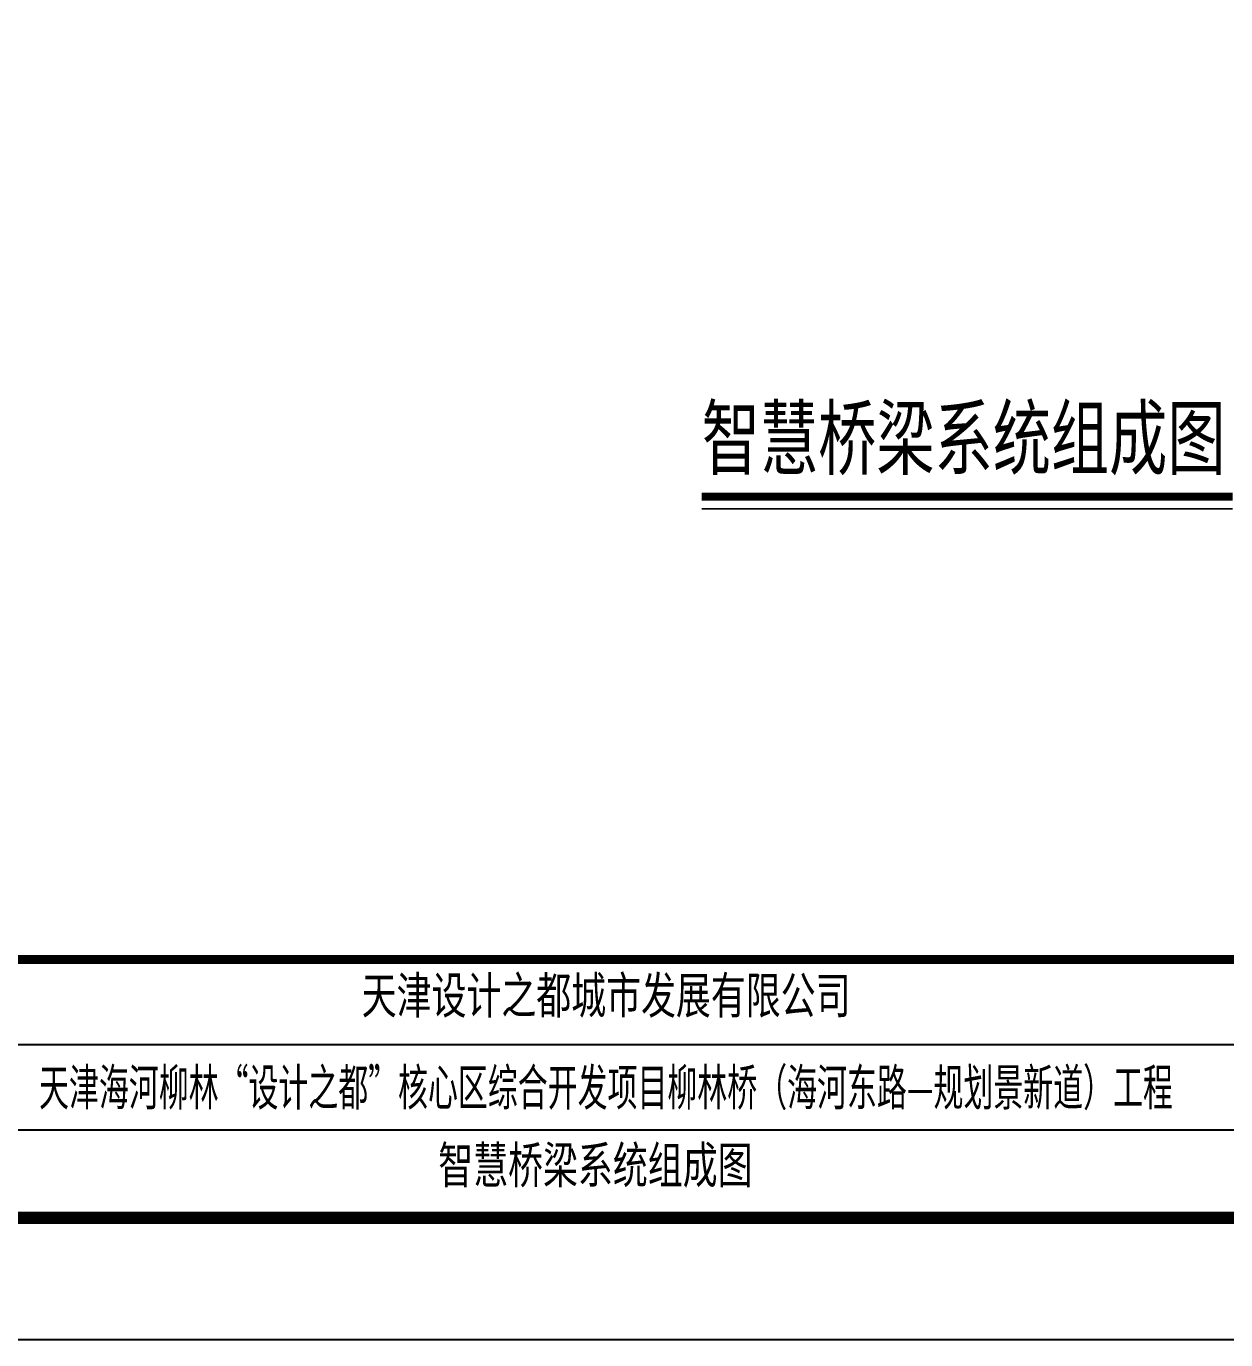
# Model space of a CAD drawing. Header units: millimetres. Extents: x 2630 to 3503, y 1668 to 1965.
# Drawn here: x 3224.2 to 3322.6, y 1668.3 to 1776.1 of the extents above; entities that cross this region are included whole.
import ezdxf

# ---------------------------------------------------------------- set-up
doc = ezdxf.new("R2010")
doc.units = ezdxf.units.MM
doc.styles.get("Standard").update_dxf_attribs({"font": '', "width": 0.7})
doc.styles.add('WMF-宋体0', font='', dxfattribs={"width": 0.7})
doc.styles.get('Standard').set_extended_font_data('仿宋_GB2312')
doc.styles.get('WMF-宋体0').set_extended_font_data('仿宋_GB2312')

# ---------------------------------------------------------------- blocks, each defined once
blk = doc.blocks.new('tk')
for p, q in [((410, -272.8), (125, -272.8)), ((410, -279.8), (125, -279.8))]:
    blk.add_line(p, q)
at = {"color": 7, "true_color": 0xffffff, "flags": 128}
blk.add_lwpolyline([(420, -297), (0, -297), (0, 0), (420, 0)], close=True, dxfattribs=at)
at = {"const_width": 1, "flags": 128}
blk.add_lwpolyline([(410, -10), (25, -10), (25, -287), (410, -287)], close=True, dxfattribs=at)
at = {"const_width": 0.75}
blk.add_lwpolyline([(410, -265.8), (25, -265.8), (25, -287)], dxfattribs=at)
at = {"width": 0.6}
blk.add_text('天津海河柳林“设计之都”核心区综合开发项目柳林桥（海河东路—规划景新道）工程', height=3, dxfattribs=at).set_placement((142.2, -277.78))
at = {"insert": (168.67, -267.23), "char_height": 3, "width": 42.2884, "attachment_point": 1}
blk.add_mtext('天津设计之都城市发展有限公司', dxfattribs=at)

msp = doc.modelspace()

# ---------------------------------------------------------------- linework, layer by layer
at = {"color": 0}
for points, const_width in [([(3279.57, 1737.48), (3323.12, 1737.48)], 0.65), ([(3279.57, 1736.48), (3323.12, 1736.48)], 0.15)]:
    msp.add_lwpolyline(points, dxfattribs=dict(at, const_width=const_width))

# ---------------------------------------------------------------- block references
msp.add_blockref('tk', (3083.01, 1965.29))

# ---------------------------------------------------------------- texts
at = {"color": 0, "lineweight": 0, "style": 'WMF-宋体0', "width": 0.7}
msp.add_text('智慧桥梁系统组成图', height=5, dxfattribs=at).set_placement((3279.58, 1739.81))
at = {"insert": (3257.96, 1684.13), "char_height": 3, "width": 42.2884, "attachment_point": 1}
msp.add_mtext('智慧桥梁系统组成图', dxfattribs=at)

doc.saveas('drawing.dxf')
